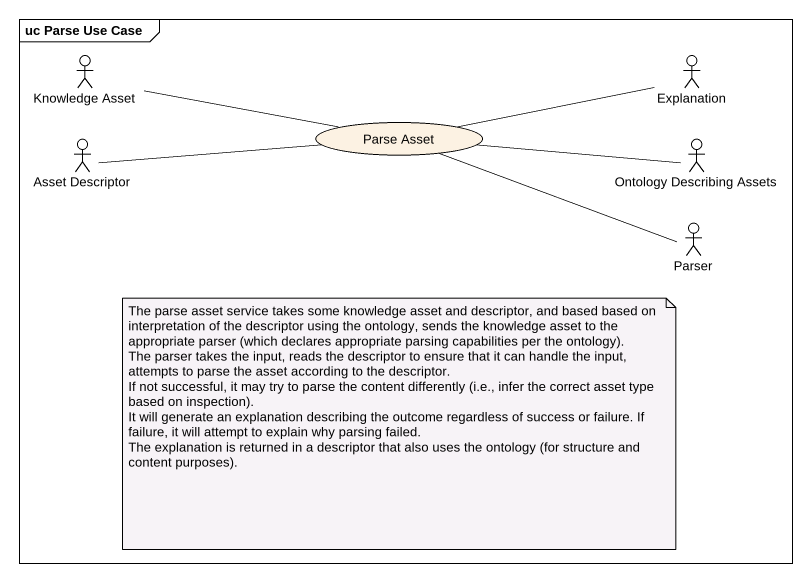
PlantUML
@startuml
mainframe uc Parse Use Case
actor "Knowledge Asset" as Knowledge_Asset
actor Explanation
actor "Asset Descriptor" as Asset_Descriptor
usecase "Parse Asset" as Parse_Asset
actor "Ontology Describing Assets" as Ontology_Describing_Assets
actor Parser
Knowledge_Asset -right- Parse_Asset
Asset_Descriptor -right- Parse_Asset
Parse_Asset -right- Explanation
Parse_Asset -right- Ontology_Describing_Assets
Parse_Asset -right- Parser
note as N1
  The parse asset service takes some knowledge asset and descriptor, and based based on interpretation of the descriptor using the ontology, sends the knowledge asset to the appropriate parser (which declares appropriate parsing capabilities per the ontology).
  The parser takes the input, reads the descriptor to ensure that it can handle the input, attempts to parse the asset according to the descriptor.
  If not successful, it may try to parse the content differently (i.e., infer the correct asset type based on inspection).
  It will generate an explanation describing the outcome regardless of success or failure. If failure, it will attempt to explain why parsing failed.
  The explanation is returned in a descriptor that also uses the ontology (for structure and content purposes).
end note
@enduml
